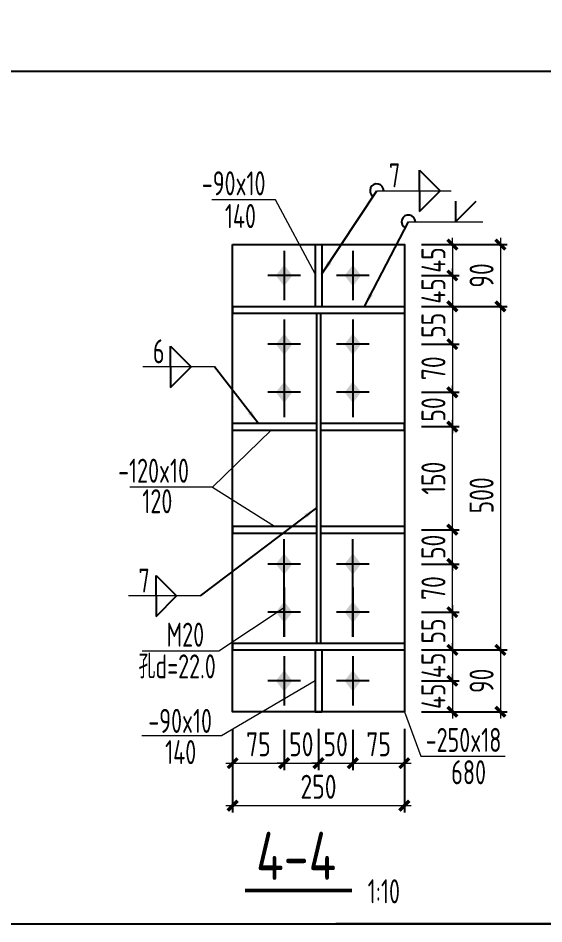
# Model space of a CAD drawing. Extents: x -2746917 to -971774, y -3334247 to -3250358.
# Drawn here: x -1052117 to -1044462, y -3302103 to -3288919 of the extents above; entities that cross this region are included whole.
import ezdxf

# ---------------------------------------------------------------- set-up
doc = ezdxf.new("R2010")
doc.units = 0
doc.header["$LTSCALE"] = 1000
doc.header["$MEASUREMENT"] = 0
doc.header["$PDMODE"] = 35
doc.linetypes.add('DOTE', pattern=[2.42, 2, -0.2, 0.02, -0.2])
doc.layers.get('0').update_dxf_attribs({"linetype": 'CONTINUOUS'})
doc.layers.get('Defpoints').update_dxf_attribs({"linetype": 'CONTINUOUS'})
for name, color, linetype in [('10', 7, 'CONTINUOUS'), ('AXIS', 253, 'DOTE'), ('COLU', 7, 'CONTINUOUS'), ('DIM', 3, 'CONTINUOUS'), ('NUM', 7, 'CONTINUOUS'), ('TEXT', 7, 'CONTINUOUS'), ('WALL', 5, 'CONTINUOUS'), ('WELD', 7, 'CONTINUOUS')]:
    doc.layers.add(name, color=color, linetype=linetype)
doc.styles.add('TSSD_Dimension', font='tssdeng.shx', dxfattribs={"width": 0.75, "bigfont": 'Hztxt.shx'})
doc.styles.add('TSSD_Label', font='tssdeng.shx', dxfattribs={"width": 0.75, "bigfont": 'hztxt.shx'})
doc.styles.add('TSSD_Rein', font='Tssdeng.shx', dxfattribs={"width": 0.75, "bigfont": 'hztxt.shx'})
doc.dimstyles.new('TSSD_10_100', dxfattribs={"dimtxt": 350, "dimasz": 100, "dimexe": 100, "dimexo": 250, "dimgap": 100, "dimtad": 1, "dimdec": 0, "dimlfac": 0.1, "dimzin": 0, "dimdsep": 46, "dimtxsty": 'TSSD_Dimension', "dimblk": 'ARCHTICK', "dimcen": 0, "dimdle": 100, "dimclrt": 7, "dimadec": 0, "dimazin": 0, "dimtfac": 1, "dimtdec": 0, "dimtix": 1, "dimtmove": 2, "dimatfit": 3, "dimldrblk": 'ARCHTICK', "dimfxl": 1, "dimtolj": 1, "dimtzin": 0, "dimlwd": 5, "dimarcsym": 0})
doc.dimstyles.new('TSSD_50_100', dxfattribs={"dimtxt": 350, "dimasz": 100, "dimexe": 100, "dimexo": 250, "dimgap": 100, "dimtad": 1, "dimdec": 0, "dimlfac": 0.5, "dimzin": 0, "dimdsep": 46, "dimtxsty": 'TSSD_Dimension', "dimblk": 'ARCHTICK', "dimcen": 0, "dimdle": 100, "dimclrt": 7, "dimadec": 0, "dimazin": 0, "dimtfac": 1, "dimtdec": 0, "dimtix": 1, "dimtmove": 2, "dimatfit": 3, "dimfxl": 1, "dimtolj": 1, "dimtzin": 0, "dimarcsym": 0})
doc.dimstyles.new('TSSD_LEADER_STYLE_200.0', dxfattribs={"dimtxt": 700, "dimasz": 200, "dimexe": 200, "dimexo": 500, "dimgap": 0.09, "dimtad": 0, "dimtih": 1, "dimtoh": 1, "dimdec": 4, "dimzin": 0, "dimdsep": 46, "dimtxsty": 'Standard', "dimcen": 0.09, "dimdle": 200, "dimclrt": 7, "dimadec": 0, "dimazin": 0, "dimtfac": 1, "dimtdec": 4, "dimtofl": 0, "dimtmove": 0, "dimatfit": 3, "dimfxl": 1, "dimtolj": 1, "dimtzin": 0, "dimarcsym": 0})

# ---------------------------------------------------------------- blocks, each defined once
blk = doc.blocks.new('_ArchTick')
at = {"color": 0, "const_width": 0.5}
blk.add_lwpolyline([(-0.71, -0.71), (0.71, 0.71)], dxfattribs=at)
blk = doc.blocks.new('*D22')
at = {"layer": 'Defpoints', "color": 0, "ltscale": 1.5}
for p in [(-1080311, -3288919), (-1035311, -3289019), (-1035311, -3289693)]:
    blk.add_point(p, dxfattribs=at)
at = {"layer": 'DIM', "color": 0, "lineweight": -2, "ltscale": 1.5}
for p, q in [((-1080311, -3289169), (-1080311, -3289793)), ((-1035311, -3289269), (-1035311, -3289793)), ((-1080411, -3289693), (-1035211, -3289693))]:
    blk.add_line(p, q, dxfattribs=at)
at = {"layer": 'DIM', "color": 0, "lineweight": -2, "ltscale": 1.5, "xscale": 100, "yscale": 100, "zscale": 100, "rotation": 180}
blk.add_blockref('_ArchTick', (-1080311, -3289693), dxfattribs=at)
at = {"layer": 'DIM', "color": 0, "lineweight": -2, "ltscale": 1.5, "xscale": 100, "yscale": 100, "zscale": 100}
blk.add_blockref('_ArchTick', (-1035311, -3289693), dxfattribs=at)
at = {"layer": 'DIM', "color": 7, "ltscale": 1.5, "insert": (-1057811, -3289418), "char_height": 350, "attachment_point": 5, "style": 'TSSD_Dimension'}
blk.add_mtext('\\A1;22500', dxfattribs=at)
blk = doc.blocks.new('A$C5C7C78FF')
at = {"layer": '10', "color": 0}
blk.add_solid([(27, -141, -192), (-73, -11, -192), (127, -11, -192), (27, 119, -192)], dxfattribs=at)
at = {"layer": 'AXIS', "color": 0, "linetype": 'ByBlock'}
for p, q in [((27, -311, -192), (27, 289, -192)), ((227, -11, -192), (-173, -11, -192))]:
    blk.add_line(p, q, dxfattribs=at)
blk = doc.blocks.new('*D758')
at = {"layer": 'Defpoints', "color": 0}
for p in [(-1046494, -3292215), (-1046494, -3292665), (-1045795, -3292665)]:
    blk.add_point(p, dxfattribs=at)
at = {"layer": 'DIM', "color": 0, "lineweight": 5}
for p, q in [((-1045795, -3292215), (-1045795, -3292115)), ((-1045795, -3292215), (-1045795, -3292665)), ((-1045795, -3292665), (-1045795, -3292765))]:
    blk.add_line(p, q, dxfattribs=at)
at = {"layer": 'DIM', "color": 0, "lineweight": -2}
for p, q in [((-1046244, -3292215), (-1045695, -3292215)), ((-1046244, -3292665), (-1045695, -3292665))]:
    blk.add_line(p, q, dxfattribs=at)
at = {"layer": 'DIM', "color": 0, "lineweight": 5, "xscale": 100, "yscale": 100, "zscale": 100}
for p, rotation in [((-1045795, -3292215), 270), ((-1045795, -3292665), 90)]:
    blk.add_blockref('_ArchTick', p, dxfattribs=dict(at, rotation=rotation))
at = {"layer": 'DIM', "color": 7, "insert": (-1046070, -3292440), "char_height": 350, "attachment_point": 5, "rotation": 90, "style": 'TSSD_Dimension'}
blk.add_mtext('\\A1;45', dxfattribs=at)
blk = doc.blocks.new('*D759')
at = {"layer": 'Defpoints', "color": 0}
for p in [(-1046494, -3292665), (-1046494, -3293115), (-1045795, -3293115)]:
    blk.add_point(p, dxfattribs=at)
at = {"layer": 'DIM', "color": 0, "lineweight": 5}
for p, q in [((-1045795, -3292665), (-1045795, -3292565)), ((-1045795, -3292665), (-1045795, -3293115)), ((-1045795, -3293115), (-1045795, -3293215))]:
    blk.add_line(p, q, dxfattribs=at)
at = {"layer": 'DIM', "color": 0, "lineweight": -2}
for p, q in [((-1046244, -3292665), (-1045695, -3292665)), ((-1046244, -3293115), (-1045695, -3293115))]:
    blk.add_line(p, q, dxfattribs=at)
at = {"layer": 'DIM', "color": 0, "lineweight": 5, "xscale": 100, "yscale": 100, "zscale": 100}
for p, rotation in [((-1045795, -3292665), 270), ((-1045795, -3293115), 90)]:
    blk.add_blockref('_ArchTick', p, dxfattribs=dict(at, rotation=rotation))
at = {"layer": 'DIM', "color": 7, "insert": (-1046070, -3292890), "char_height": 350, "attachment_point": 5, "rotation": 90, "style": 'TSSD_Dimension'}
blk.add_mtext('\\A1;45', dxfattribs=at)
blk = doc.blocks.new('*D760')
at = {"layer": 'Defpoints', "color": 0}
for p in [(-1046494, -3293115), (-1046494, -3293665), (-1045795, -3293665)]:
    blk.add_point(p, dxfattribs=at)
at = {"layer": 'DIM', "color": 0, "lineweight": -2}
for p, q in [((-1046244, -3293115), (-1045695, -3293115)), ((-1046244, -3293665), (-1045695, -3293665))]:
    blk.add_line(p, q, dxfattribs=at)
at = {"layer": 'DIM', "color": 0, "lineweight": 5}
blk.add_line((-1045795, -3293015), (-1045795, -3293765), dxfattribs=at)
at = {"layer": 'DIM', "color": 0, "lineweight": 5, "xscale": 100, "yscale": 100, "zscale": 100}
for p, rotation in [((-1045795, -3293115), 90), ((-1045795, -3293665), 270)]:
    blk.add_blockref('_ArchTick', p, dxfattribs=dict(at, rotation=rotation))
at = {"layer": 'DIM', "color": 7, "insert": (-1046070, -3293390), "char_height": 350, "attachment_point": 5, "rotation": 90, "style": 'TSSD_Dimension'}
blk.add_mtext('\\A1;55', dxfattribs=at)
blk = doc.blocks.new('*D761')
at = {"layer": 'Defpoints', "color": 0}
for p in [(-1046494, -3297565), (-1046494, -3298115), (-1045795, -3298115)]:
    blk.add_point(p, dxfattribs=at)
at = {"layer": 'DIM', "color": 0, "lineweight": 5}
blk.add_line((-1045795, -3297465), (-1045795, -3298215), dxfattribs=at)
at = {"layer": 'DIM', "color": 0, "lineweight": -2}
for p, q in [((-1046244, -3297565), (-1045695, -3297565)), ((-1046244, -3298115), (-1045695, -3298115))]:
    blk.add_line(p, q, dxfattribs=at)
at = {"layer": 'DIM', "color": 0, "lineweight": 5, "xscale": 100, "yscale": 100, "zscale": 100}
for p, rotation in [((-1045795, -3297565), 90), ((-1045795, -3298115), 270)]:
    blk.add_blockref('_ArchTick', p, dxfattribs=dict(at, rotation=rotation))
at = {"layer": 'DIM', "color": 7, "insert": (-1046070, -3297840), "char_height": 350, "attachment_point": 5, "rotation": 90, "style": 'TSSD_Dimension'}
blk.add_mtext('\\A1;55', dxfattribs=at)
blk = doc.blocks.new('*D762')
at = {"layer": 'Defpoints', "color": 0}
for p in [(-1046494, -3298115), (-1046494, -3298565), (-1045795, -3298565)]:
    blk.add_point(p, dxfattribs=at)
at = {"layer": 'DIM', "color": 0, "lineweight": -2}
for p, q in [((-1046244, -3298115), (-1045695, -3298115)), ((-1046244, -3298565), (-1045695, -3298565))]:
    blk.add_line(p, q, dxfattribs=at)
at = {"layer": 'DIM', "color": 0, "lineweight": 5}
for p, q in [((-1045795, -3298115), (-1045795, -3298015)), ((-1045795, -3298115), (-1045795, -3298565)), ((-1045795, -3298565), (-1045795, -3298665))]:
    blk.add_line(p, q, dxfattribs=at)
at = {"layer": 'DIM', "color": 0, "lineweight": 5, "xscale": 100, "yscale": 100, "zscale": 100}
for p, rotation in [((-1045795, -3298115), 270), ((-1045795, -3298565), 90)]:
    blk.add_blockref('_ArchTick', p, dxfattribs=dict(at, rotation=rotation))
at = {"layer": 'DIM', "color": 7, "insert": (-1046070, -3298340), "char_height": 350, "attachment_point": 5, "rotation": 90, "style": 'TSSD_Dimension'}
blk.add_mtext('\\A1;45', dxfattribs=at)
blk = doc.blocks.new('*D763')
at = {"layer": 'Defpoints', "color": 0}
for p in [(-1046494, -3298565), (-1046494, -3299015), (-1045795, -3299015)]:
    blk.add_point(p, dxfattribs=at)
at = {"layer": 'DIM', "color": 0, "lineweight": 5}
for p, q in [((-1045795, -3298565), (-1045795, -3298465)), ((-1045795, -3298565), (-1045795, -3299015)), ((-1045795, -3299015), (-1045795, -3299115))]:
    blk.add_line(p, q, dxfattribs=at)
at = {"layer": 'DIM', "color": 0, "lineweight": -2}
for p, q in [((-1046244, -3298565), (-1045695, -3298565)), ((-1046244, -3299015), (-1045695, -3299015))]:
    blk.add_line(p, q, dxfattribs=at)
at = {"layer": 'DIM', "color": 0, "lineweight": 5, "xscale": 100, "yscale": 100, "zscale": 100}
for p, rotation in [((-1045795, -3298565), 270), ((-1045795, -3299015), 90)]:
    blk.add_blockref('_ArchTick', p, dxfattribs=dict(at, rotation=rotation))
at = {"layer": 'DIM', "color": 7, "insert": (-1046070, -3298790), "char_height": 350, "attachment_point": 5, "rotation": 90, "style": 'TSSD_Dimension'}
blk.add_mtext('\\A1;45', dxfattribs=at)
blk = doc.blocks.new('*D764')
at = {"layer": 'Defpoints', "color": 0}
for p in [(-1048994, -3299014), (-1048244, -3299026), (-1048244, -3299763)]:
    blk.add_point(p, dxfattribs=at)
at = {"layer": 'DIM', "color": 0, "lineweight": -2}
for p, q in [((-1048994, -3299264), (-1048994, -3299863)), ((-1048244, -3299276), (-1048244, -3299863))]:
    blk.add_line(p, q, dxfattribs=at)
at = {"layer": 'DIM', "color": 0, "lineweight": 5}
blk.add_line((-1049094, -3299763), (-1048144, -3299763), dxfattribs=at)
at = {"layer": 'DIM', "color": 0, "lineweight": 5, "xscale": 100, "yscale": 100, "zscale": 100, "rotation": 180}
blk.add_blockref('_ArchTick', (-1048994, -3299763), dxfattribs=at)
at = {"layer": 'DIM', "color": 0, "lineweight": 5, "xscale": 100, "yscale": 100, "zscale": 100}
blk.add_blockref('_ArchTick', (-1048244, -3299763), dxfattribs=at)
at = {"layer": 'DIM', "color": 7, "insert": (-1048619, -3299488), "char_height": 350, "attachment_point": 5, "style": 'TSSD_Dimension'}
blk.add_mtext('\\A1;75', dxfattribs=at)
blk = doc.blocks.new('*D765')
at = {"layer": 'Defpoints', "color": 0}
for p in [(-1048244, -3299026), (-1047744, -3299015), (-1047744, -3299763)]:
    blk.add_point(p, dxfattribs=at)
at = {"layer": 'DIM', "color": 0, "lineweight": -2}
for p, q in [((-1048244, -3299276), (-1048244, -3299863)), ((-1047744, -3299265), (-1047744, -3299863))]:
    blk.add_line(p, q, dxfattribs=at)
at = {"layer": 'DIM', "color": 0, "lineweight": 5}
for p, q in [((-1048244, -3299763), (-1048344, -3299763)), ((-1048244, -3299763), (-1047744, -3299763)), ((-1047744, -3299763), (-1047644, -3299763))]:
    blk.add_line(p, q, dxfattribs=at)
at = {"layer": 'DIM', "color": 0, "lineweight": 5, "xscale": 100, "yscale": 100, "zscale": 100}
blk.add_blockref('_ArchTick', (-1048244, -3299763), dxfattribs=at)
at = {"layer": 'DIM', "color": 0, "lineweight": 5, "xscale": 100, "yscale": 100, "zscale": 100, "rotation": 180}
blk.add_blockref('_ArchTick', (-1047744, -3299763), dxfattribs=at)
at = {"layer": 'DIM', "color": 7, "insert": (-1047994, -3299488), "char_height": 350, "attachment_point": 5, "style": 'TSSD_Dimension'}
blk.add_mtext('\\A1;50', dxfattribs=at)
blk = doc.blocks.new('*D766')
at = {"layer": 'Defpoints', "color": 0}
for p in [(-1047744, -3299015), (-1047244, -3299026), (-1047244, -3299763)]:
    blk.add_point(p, dxfattribs=at)
at = {"layer": 'DIM', "color": 0, "lineweight": -2}
for p, q in [((-1047744, -3299265), (-1047744, -3299863)), ((-1047244, -3299276), (-1047244, -3299863))]:
    blk.add_line(p, q, dxfattribs=at)
at = {"layer": 'DIM', "color": 0, "lineweight": 5}
for p, q in [((-1047744, -3299763), (-1047844, -3299763)), ((-1047744, -3299763), (-1047244, -3299763)), ((-1047244, -3299763), (-1047144, -3299763))]:
    blk.add_line(p, q, dxfattribs=at)
at = {"layer": 'DIM', "color": 0, "lineweight": 5, "xscale": 100, "yscale": 100, "zscale": 100}
blk.add_blockref('_ArchTick', (-1047744, -3299763), dxfattribs=at)
at = {"layer": 'DIM', "color": 0, "lineweight": 5, "xscale": 100, "yscale": 100, "zscale": 100, "rotation": 180}
blk.add_blockref('_ArchTick', (-1047244, -3299763), dxfattribs=at)
at = {"layer": 'DIM', "color": 7, "insert": (-1047494, -3299488), "char_height": 350, "attachment_point": 5, "style": 'TSSD_Dimension'}
blk.add_mtext('\\A1;50', dxfattribs=at)
blk = doc.blocks.new('*D767')
at = {"layer": 'Defpoints', "color": 0}
for p in [(-1047244, -3299026), (-1046494, -3299015), (-1046494, -3299763)]:
    blk.add_point(p, dxfattribs=at)
at = {"layer": 'DIM', "color": 0, "lineweight": -2}
for p, q in [((-1047244, -3299276), (-1047244, -3299863)), ((-1046494, -3299265), (-1046494, -3299863))]:
    blk.add_line(p, q, dxfattribs=at)
at = {"layer": 'DIM', "color": 0, "lineweight": 5}
blk.add_line((-1047344, -3299763), (-1046394, -3299763), dxfattribs=at)
at = {"layer": 'DIM', "color": 0, "lineweight": 5, "xscale": 100, "yscale": 100, "zscale": 100, "rotation": 180}
blk.add_blockref('_ArchTick', (-1047244, -3299763), dxfattribs=at)
at = {"layer": 'DIM', "color": 0, "lineweight": 5, "xscale": 100, "yscale": 100, "zscale": 100}
blk.add_blockref('_ArchTick', (-1046494, -3299763), dxfattribs=at)
at = {"layer": 'DIM', "color": 7, "insert": (-1046869, -3299488), "char_height": 350, "attachment_point": 5, "style": 'TSSD_Dimension'}
blk.add_mtext('\\A1;75', dxfattribs=at)
blk = doc.blocks.new('*D768')
at = {"layer": 'Defpoints', "color": 0}
for p in [(-1048994, -3299014), (-1046494, -3299015), (-1046494, -3300382)]:
    blk.add_point(p, dxfattribs=at)
at = {"layer": 'DIM', "color": 0, "lineweight": -2}
for p, q in [((-1048994, -3299264), (-1048994, -3300482)), ((-1046494, -3299265), (-1046494, -3300482))]:
    blk.add_line(p, q, dxfattribs=at)
at = {"layer": 'DIM', "color": 0, "lineweight": 5}
blk.add_line((-1049094, -3300382), (-1046394, -3300382), dxfattribs=at)
at = {"layer": 'DIM', "color": 0, "lineweight": 5, "xscale": 100, "yscale": 100, "zscale": 100, "rotation": 180}
blk.add_blockref('_ArchTick', (-1048994, -3300382), dxfattribs=at)
at = {"layer": 'DIM', "color": 0, "lineweight": 5, "xscale": 100, "yscale": 100, "zscale": 100}
blk.add_blockref('_ArchTick', (-1046494, -3300382), dxfattribs=at)
at = {"layer": 'DIM', "color": 7, "insert": (-1047744, -3300107), "char_height": 350, "attachment_point": 5, "style": 'TSSD_Dimension'}
blk.add_mtext('\\A1;250', dxfattribs=at)
blk = doc.blocks.new('_WELD004')
at = {"color": 0, "linetype": 'ByBlock'}
for p, q in [((0, 1), (1, 0)), ((0, 0), (0, 1))]:
    blk.add_line(p, q, dxfattribs=at)
blk = doc.blocks.new('*D769')
at = {"layer": 'Defpoints', "color": 0}
for p in [(-1046494, -3292215), (-1046494, -3293115), (-1045095, -3293115)]:
    blk.add_point(p, dxfattribs=at)
at = {"layer": 'DIM', "color": 0, "lineweight": 5}
blk.add_line((-1045095, -3292115), (-1045095, -3293215), dxfattribs=at)
at = {"layer": 'DIM', "color": 0, "lineweight": -2}
for p, q in [((-1046244, -3292215), (-1044995, -3292215)), ((-1046244, -3293115), (-1044995, -3293115))]:
    blk.add_line(p, q, dxfattribs=at)
at = {"layer": 'DIM', "color": 0, "lineweight": 5, "xscale": 100, "yscale": 100, "zscale": 100}
for p, rotation in [((-1045095, -3292215), 90), ((-1045095, -3293115), 270)]:
    blk.add_blockref('_ArchTick', p, dxfattribs=dict(at, rotation=rotation))
at = {"layer": 'DIM', "color": 7, "insert": (-1045370, -3292665), "char_height": 350, "attachment_point": 5, "rotation": 90, "style": 'TSSD_Dimension'}
blk.add_mtext('\\A1;90', dxfattribs=at)
blk = doc.blocks.new('*D770')
at = {"layer": 'Defpoints', "color": 0}
for p in [(-1046494, -3298115), (-1046494, -3299015), (-1045095, -3299015)]:
    blk.add_point(p, dxfattribs=at)
at = {"layer": 'DIM', "color": 0, "lineweight": -2}
for p, q in [((-1046244, -3298115), (-1044995, -3298115)), ((-1046244, -3299015), (-1044995, -3299015))]:
    blk.add_line(p, q, dxfattribs=at)
at = {"layer": 'DIM', "color": 0, "lineweight": 5}
blk.add_line((-1045095, -3298015), (-1045095, -3299115), dxfattribs=at)
at = {"layer": 'DIM', "color": 0, "lineweight": 5, "xscale": 100, "yscale": 100, "zscale": 100}
for p, rotation in [((-1045095, -3298115), 90), ((-1045095, -3299015), 270)]:
    blk.add_blockref('_ArchTick', p, dxfattribs=dict(at, rotation=rotation))
at = {"layer": 'DIM', "color": 7, "insert": (-1045370, -3298565), "char_height": 350, "attachment_point": 5, "rotation": 90, "style": 'TSSD_Dimension'}
blk.add_mtext('\\A1;90', dxfattribs=at)
blk = doc.blocks.new('*D771')
at = {"layer": 'Defpoints', "color": 0}
for p in [(-1046494, -3293115), (-1046494, -3298115), (-1045095, -3298115)]:
    blk.add_point(p, dxfattribs=at)
at = {"layer": 'DIM', "color": 0, "lineweight": -2}
for p, q in [((-1046244, -3293115), (-1044995, -3293115)), ((-1046244, -3298115), (-1044995, -3298115))]:
    blk.add_line(p, q, dxfattribs=at)
at = {"layer": 'DIM', "color": 0, "lineweight": 5}
blk.add_line((-1045095, -3293015), (-1045095, -3298215), dxfattribs=at)
at = {"layer": 'DIM', "color": 0, "lineweight": 5, "xscale": 100, "yscale": 100, "zscale": 100}
for p, rotation in [((-1045095, -3293115), 90), ((-1045095, -3298115), 270)]:
    blk.add_blockref('_ArchTick', p, dxfattribs=dict(at, rotation=rotation))
at = {"layer": 'DIM', "color": 7, "insert": (-1045370, -3295865), "char_height": 350, "attachment_point": 5, "rotation": 90, "style": 'TSSD_Dimension'}
blk.add_mtext('\\A1;500', dxfattribs=at)
blk = doc.blocks.new('*D772')
at = {"layer": 'Defpoints', "color": 0, "ltscale": 1.5}
for p in [(-1046493, -3293665), (-1046494, -3294365, -288), (-1045795, -3294365)]:
    blk.add_point(p, dxfattribs=at)
at = {"layer": 'DIM', "color": 0, "lineweight": 5, "ltscale": 1.5}
blk.add_line((-1045795, -3293565), (-1045795, -3294465), dxfattribs=at)
at = {"layer": 'DIM', "color": 0, "lineweight": -2, "ltscale": 1.5}
for p, q in [((-1046243, -3293665), (-1045695, -3293665)), ((-1046244, -3294365), (-1045695, -3294365))]:
    blk.add_line(p, q, dxfattribs=at)
at = {"layer": 'DIM', "color": 0, "lineweight": 5, "ltscale": 1.5, "xscale": 100, "yscale": 100, "zscale": 100}
for p, rotation in [((-1045795, -3293665), 90), ((-1045795, -3294365), 270)]:
    blk.add_blockref('_ArchTick', p, dxfattribs=dict(at, rotation=rotation))
at = {"layer": 'DIM', "color": 7, "lineweight": 5, "ltscale": 1.5, "insert": (-1046070, -3294015), "char_height": 350, "attachment_point": 5, "rotation": 90, "style": 'TSSD_Dimension'}
blk.add_mtext('\\A1;70', dxfattribs=at)
blk = doc.blocks.new('*D773')
at = {"layer": 'Defpoints', "color": 0, "ltscale": 1.5}
for p in [(-1046494, -3294365), (-1046494, -3294865), (-1045795, -3294865)]:
    blk.add_point(p, dxfattribs=at)
at = {"layer": 'DIM', "color": 0, "lineweight": 5, "ltscale": 1.5}
for p, q in [((-1045795, -3294365), (-1045795, -3294265)), ((-1045795, -3294365), (-1045795, -3294865)), ((-1045795, -3294865), (-1045795, -3294965))]:
    blk.add_line(p, q, dxfattribs=at)
at = {"layer": 'DIM', "color": 0, "lineweight": -2, "ltscale": 1.5}
for p, q in [((-1046244, -3294365), (-1045695, -3294365)), ((-1046244, -3294865), (-1045695, -3294865))]:
    blk.add_line(p, q, dxfattribs=at)
at = {"layer": 'DIM', "color": 0, "lineweight": 5, "ltscale": 1.5, "xscale": 100, "yscale": 100, "zscale": 100}
for p, rotation in [((-1045795, -3294365), 270), ((-1045795, -3294865), 90)]:
    blk.add_blockref('_ArchTick', p, dxfattribs=dict(at, rotation=rotation))
at = {"layer": 'DIM', "color": 7, "ltscale": 1.5, "insert": (-1046070, -3294615), "char_height": 350, "attachment_point": 5, "rotation": 90, "style": 'TSSD_Dimension'}
blk.add_mtext('\\A1;50', dxfattribs=at)
blk = doc.blocks.new('*D774')
at = {"layer": 'Defpoints', "color": 0, "ltscale": 1.5}
for p in [(-1046494, -3296865, -288), (-1045795, -3296865), (-1046493, -3297565)]:
    blk.add_point(p, dxfattribs=at)
at = {"layer": 'DIM', "color": 0, "lineweight": 5, "ltscale": 1.5}
blk.add_line((-1045795, -3297665), (-1045795, -3296765), dxfattribs=at)
at = {"layer": 'DIM', "color": 0, "lineweight": -2, "ltscale": 1.5}
for p, q in [((-1046244, -3296865), (-1045695, -3296865)), ((-1046243, -3297565), (-1045695, -3297565))]:
    blk.add_line(p, q, dxfattribs=at)
at = {"layer": 'DIM', "color": 0, "lineweight": 5, "ltscale": 1.5, "xscale": 100, "yscale": 100, "zscale": 100}
for p, rotation in [((-1045795, -3296865), 90), ((-1045795, -3297565), 270)]:
    blk.add_blockref('_ArchTick', p, dxfattribs=dict(at, rotation=rotation))
at = {"layer": 'DIM', "color": 7, "lineweight": 5, "ltscale": 1.5, "insert": (-1046070, -3297215), "char_height": 350, "attachment_point": 5, "rotation": 90, "style": 'TSSD_Dimension'}
blk.add_mtext('\\A1;70', dxfattribs=at)
blk = doc.blocks.new('*D775')
at = {"layer": 'Defpoints', "color": 0, "ltscale": 1.5}
for p in [(-1046494, -3296365), (-1045795, -3296365), (-1046494, -3296865)]:
    blk.add_point(p, dxfattribs=at)
at = {"layer": 'DIM', "color": 0, "lineweight": 5, "ltscale": 1.5}
for p, q in [((-1045795, -3296365), (-1045795, -3296265)), ((-1045795, -3296865), (-1045795, -3296365)), ((-1045795, -3296865), (-1045795, -3296965))]:
    blk.add_line(p, q, dxfattribs=at)
at = {"layer": 'DIM', "color": 0, "lineweight": -2, "ltscale": 1.5}
for p, q in [((-1046244, -3296365), (-1045695, -3296365)), ((-1046244, -3296865), (-1045695, -3296865))]:
    blk.add_line(p, q, dxfattribs=at)
at = {"layer": 'DIM', "color": 0, "lineweight": 5, "ltscale": 1.5, "xscale": 100, "yscale": 100, "zscale": 100}
for p, rotation in [((-1045795, -3296365), 270), ((-1045795, -3296865), 90)]:
    blk.add_blockref('_ArchTick', p, dxfattribs=dict(at, rotation=rotation))
at = {"layer": 'DIM', "color": 7, "ltscale": 1.5, "insert": (-1046070, -3296615), "char_height": 350, "attachment_point": 5, "rotation": 90, "style": 'TSSD_Dimension'}
blk.add_mtext('\\A1;50', dxfattribs=at)
blk = doc.blocks.new('*D776')
at = {"layer": 'Defpoints', "color": 0, "ltscale": 1.5}
for p in [(-1046494, -3294865), (-1045795, -3294865), (-1046494, -3296365)]:
    blk.add_point(p, dxfattribs=at)
at = {"layer": 'DIM', "color": 0, "lineweight": 5, "ltscale": 1.5}
blk.add_line((-1045795, -3296465), (-1045795, -3294765), dxfattribs=at)
at = {"layer": 'DIM', "color": 0, "lineweight": -2, "ltscale": 1.5}
for p, q in [((-1046244, -3294865), (-1045695, -3294865)), ((-1046244, -3296365), (-1045695, -3296365))]:
    blk.add_line(p, q, dxfattribs=at)
at = {"layer": 'DIM', "color": 0, "lineweight": 5, "ltscale": 1.5, "xscale": 100, "yscale": 100, "zscale": 100}
for p, rotation in [((-1045795, -3294865), 90), ((-1045795, -3296365), 270)]:
    blk.add_blockref('_ArchTick', p, dxfattribs=dict(at, rotation=rotation))
at = {"layer": 'DIM', "color": 7, "ltscale": 1.5, "insert": (-1046070, -3295615), "char_height": 350, "attachment_point": 5, "rotation": 90, "style": 'TSSD_Dimension'}
blk.add_mtext('\\A1;150', dxfattribs=at)

msp = doc.modelspace()

# ---------------------------------------------------------------- linework, layer by layer
at = {"layer": 'COLU', "linetype": 'ByBlock', "lineweight": 9}
for p, q in [((-1048371.81, -3291562.12, -96), (-1049297.86, -3291562.12, -96)), ((-1047793.61, -3292640.39, -288), (-1048371.81, -3291562.12, -96)), ((-1048433.61, -3294915.39, -288), (-1049286.68, -3295745.49, -288)), ((-1049286.68, -3295745.49, -288), (-1050492.46, -3295745.49, -288)), ((-1049286.68, -3295745.49, -288), (-1048383.61, -3296315.39, -288)), ((-1048243.61, -3297502.16, -288), (-1049194.69, -3298131.76, -96)), ((-1047793.61, -3298565.39, -288), (-1049153.9, -3299364.5, -288)), ((-1046493.61, -3299015.39, -288), (-1046252.62, -3299663.9, -96)), ((-1049153.9, -3299364.5, -288), (-1050314.89, -3299364.5, -288)), ((-1046252.62, -3299663.9, -96), (-1045026.57, -3299663.9, -96))]:
    msp.add_line(p, q, dxfattribs=at)
at = {"layer": 'COLU', "linetype": 'ByBlock'}
for p, q in [((-1047793.61, -3292215.39, -288), (-1047793.61, -3293115.39, -288)), ((-1047693.61, -3292215.39, -288), (-1047693.61, -3293115.39, -288)), ((-1048993.61, -3293115.39, -288), (-1046493.61, -3293115.39, -288)), ((-1048993.61, -3293115.39, -288), (-1048993.61, -3293215.39, -288)), ((-1047793.61, -3293115.39, -288), (-1047693.61, -3293115.39, -288)), ((-1046493.61, -3293115.39, -288), (-1046493.61, -3293215.39, -288)), ((-1048993.61, -3293215.39, -288), (-1046493.61, -3293215.39, -288)), ((-1047773.61, -3293215.39, -288), (-1047773.61, -3298015.39, -288)), ((-1047713.61, -3293215.39, -288), (-1047713.61, -3298015.39, -288)), ((-1048993.61, -3294815.39, -288), (-1047773.61, -3294815.39, -288)), ((-1048993.61, -3294915.39, -288), (-1048993.61, -3294815.39, -288)), ((-1047713.61, -3294815.39, -288), (-1046493.61, -3294815.39, -288)), ((-1046493.61, -3294915.39, -288), (-1046493.61, -3294815.39, -288)), ((-1048993.61, -3294915.39, -288), (-1047773.61, -3294915.39, -288)), ((-1047713.61, -3294915.39, -288), (-1046493.61, -3294915.39, -288)), ((-1048993.61, -3296315.39, -288), (-1047773.61, -3296315.39, -288)), ((-1048993.61, -3296315.39, -288), (-1048993.61, -3296415.39, -288)), ((-1047713.61, -3296315.39, -288), (-1046493.61, -3296315.39, -288)), ((-1046493.61, -3296315.39, -288), (-1046493.61, -3296415.39, -288)), ((-1046493.61, -3296315.39, -288), (-1046493.61, -3296415.39, -288)), ((-1048993.61, -3296415.39, -288), (-1047773.61, -3296415.39, -288)), ((-1047713.61, -3296415.39, -288), (-1046493.61, -3296415.39, -288)), ((-1048993.61, -3298015.39, -288), (-1046493.61, -3298015.39, -288)), ((-1048993.61, -3298015.39, -288), (-1048993.61, -3298115.39, -288)), ((-1048993.61, -3298115.39, -288), (-1046493.61, -3298115.39, -288)), ((-1047793.61, -3298115.39, -288), (-1047793.61, -3299015.39, -288)), ((-1047693.61, -3298115.39, -288), (-1047693.61, -3299015.39, -288)), ((-1046493.61, -3298015.39, -288), (-1046493.61, -3298115.39, -288)), ((-1047793.61, -3299015.39, -288), (-1047693.61, -3299015.39, -288))]:
    msp.add_line(p, q, dxfattribs=at)
at = {"layer": 'COLU', "elevation": -288}
msp.add_lwpolyline([(-1048993.61, -3292215.39), (-1046493.61, -3292215.39), (-1046493.61, -3299015.39), (-1048993.61, -3299015.39)], close=True, dxfattribs=at)
at = {"layer": 'NUM', "const_width": 50}
msp.add_lwpolyline([(-1048815.65, -3301616.74), (-1047257.37, -3301616.74)], dxfattribs=at)
at = {"layer": 'TEXT', "lineweight": 9}
msp.add_line((-1049194.69, -3298131.76, -96), (-1050311.48, -3298131.76, -96), dxfattribs=at)
at = {"layer": 'WALL', "color": 4}
for p, q in [((-1084609.85, -3302102.8), (-1020832.46, -3302102.8)), ((-983712.98, -3302102.8), (-1047490.38, -3302102.8))]:
    msp.add_line(p, q, dxfattribs=at)
at = {"layer": 'WELD', "lineweight": 9}
for p, q in [((-1046894.3, -3291432.12, -288), (-1045810.34, -3291432.12, -288)), ((-1046433.65, -3291884.34, -288), (-1045349.68, -3291884.34, -288)), ((-1049258.05, -3293993.87, -576), (-1050299.15, -3293993.87, -576)), ((-1049467.81, -3297329.96, -576), (-1050508.91, -3297329.96, -576))]:
    msp.add_line(p, q, dxfattribs=at)
at = {"layer": 'WELD'}
for centre, end in [((-1046894.3, -3291432.12, -288), 232.532418), ((-1046433.65, -3291884.34, -288), 242.549377)]:
    msp.add_arc(centre, 100, 0, end, dxfattribs=at)

# ---------------------------------------------------------------- block references
at = {"layer": 'COLU', "linetype": 'ByBlock', "xscale": -1.199999999953434, "yscale": 1.199999999720603, "zscale": 1.200000000000045, "rotation": 180}
for p in [(-1048276.28, -3292678.82, -57.6), (-1047276.28, -3292678.82, -57.6), (-1048276.28, -3293678.82, -57.6), (-1047276.28, -3293678.82, -57.6), (-1048276.28, -3294378.82, -57.6), (-1047276.28, -3294378.82, -57.6), (-1048276.28, -3297578.82, -57.6), (-1047276.28, -3297578.82, -57.6), (-1048276.28, -3298578.82, -57.6), (-1047276.28, -3298578.82, -57.6)]:
    msp.add_blockref('A$C5C7C78FF', p, dxfattribs=at)
at = {"layer": 'COLU', "linetype": 'ByBlock', "xscale": 1.199999999953434, "yscale": 1.199999999254942, "zscale": 1.200000000000045}
for p in [(-1048276.28, -3296851.96, -57.6), (-1047276.28, -3296851.96, -57.6), (-1048276.28, -3297551.96, -57.6), (-1047276.28, -3297551.96, -57.6)]:
    msp.add_blockref('A$C5C7C78FF', p, dxfattribs=at)
at = {"layer": 'WELD', "yscale": 300, "zscale": 300}
for p, xscale, rotation in [((-1046274.59, -3291432.12, -288), 300, 359.999999999911), ((-1046274.59, -3291432.12, -288), -300, 180), ((-1045749.68, -3291584.34, -288), -300, 180), ((-1049899.15, -3293993.87, -576), -300, 180), ((-1050108.91, -3297329.96, -576), -300, 180)]:
    msp.add_blockref('_WELD004', p, dxfattribs=dict(at, xscale=xscale, rotation=rotation))
at = {"layer": 'WELD', "xscale": 300, "yscale": 300, "zscale": 300}
for p in [(-1049899.15, -3293993.87, -576), (-1050108.91, -3297329.96, -576)]:
    msp.add_blockref('_WELD004', p, dxfattribs=at)

# ---------------------------------------------------------------- texts
at = {"layer": 'TEXT', "lineweight": 9}
for s, height, style, width, p in [('7', 350, 'TSSD_Rein', 0.7, (-1046718.02, -3291382.12, -288)), ('-90x10', 350, 'TSSD_Rein', 0.7, (-1049442.56, -3291498.26, -96)), ('140', 350, 'TSSD_Rein', 0.7, (-1049106.65, -3291975.44, -96)), ('6', 350, 'TSSD_Rein', 0.7, (-1050154.26, -3293943.87, -576)), ('-120x10', 350, 'TSSD_Rein', 0.7, (-1050661.15, -3295681.63, -288)), ('120', 350, 'TSSD_Rein', 0.7, (-1050308.53, -3296125.63, -288)), ('7', 350, 'TSSD_Rein', 0.7, (-1050364.02, -3297279.96, -576)), ('M20', 350, 'TSSD_Rein', 0.7, (-1049956.52, -3298068.31, -96)), ('孔d=22.0', 350, 'TSSD_Rein', 0.7, (-1050363.69, -3298529.9, -96)), ('-90x10', 350, 'TSSD_Rein', 0.7, (-1050221.98, -3299322.89, -288)), ('-250x18', 350, 'TSSD_Rein', 0.7, (-1046183.01, -3299600.04, -96)), ('140', 350, 'TSSD_Rein', 0.7, (-1049976.67, -3299777.82, -288)), ('680', 350, 'TSSD_Rein', 0.7, (-1045810.49, -3300070.51, -96)), ('4-4', 700, 'TSSD_Label', 0.8, (-1048652.64, -3301463.34)), ('1:10', 350, 'TSSD_Rein', 0.7, (-1047027.4, -3301803.91))]:
    msp.add_text(s, height=height, dxfattribs=dict(at, style=style, width=width)).set_placement(p)

# ---------------------------------------------------------------- dimensions: what is measured, and where the dimension line sits
at = {"layer": 'DIM', "ltscale": 1.5}
dim = msp.add_linear_dim(base=(-1035311.42, -3289692.53), p1=(-1080311.42, -3288918.74), p2=(-1035311.42, -3289018.74), dimstyle='TSSD_50_100', dxfattribs=at)
dim.commit()
dim.dimension.update_dxf_attribs({"geometry": '*D22', "text_midpoint": (-1057811.42, -3289417.53)})
at = {"layer": 'DIM'}
for base, p1, p2, picture, middle in [((-1045794.57, -3292665.39, -288), (-1046493.61, -3292215.39, -288), (-1046493.61, -3292665.39, -288), '*D758', (-1046069.57, -3292440.39, -288)), ((-1045094.61, -3293115.39, -288), (-1046493.61, -3292215.39, -288), (-1046493.61, -3293115.39, -288), '*D769', (-1045369.61, -3292665.39, -288)), ((-1045794.57, -3293115.39, -288), (-1046493.61, -3292665.39, -288), (-1046493.61, -3293115.39, -288), '*D759', (-1046069.57, -3292890.39, -288)), ((-1045794.57, -3293665.39, -288), (-1046493.61, -3293115.39, -288), (-1046493.61, -3293665.39, -288), '*D760', (-1046069.57, -3293390.39, -288)), ((-1045794.57, -3298115.39, -288), (-1046493.61, -3297565.39, -288), (-1046493.61, -3298115.39, -288), '*D761', (-1046069.57, -3297840.39, -288)), ((-1045794.57, -3298565.39, -288), (-1046493.61, -3298115.39, -288), (-1046493.61, -3298565.39, -288), '*D762', (-1046069.57, -3298340.39, -288)), ((-1045094.61, -3299015.39, -288), (-1046493.61, -3298115.39, -288), (-1046493.61, -3299015.39, -288), '*D770', (-1045369.61, -3298565.39, -288)), ((-1045794.57, -3299015.39, -288), (-1046493.61, -3298565.39, -288), (-1046493.61, -3299015.39, -288), '*D763', (-1046069.57, -3298790.39, -288))]:
    dim = msp.add_linear_dim(base=base, p1=p1, p2=p2, angle=90, dimstyle='TSSD_10_100', dxfattribs=at)
    dim.commit()
    dim.dimension.update_dxf_attribs({"geometry": picture, "text_midpoint": middle})
dim = msp.add_linear_dim(base=(-1045094.61, -3298115.39, -288), p1=(-1046493.61, -3293115.39, -288), p2=(-1046493.61, -3298115.39, -288), angle=90, dimstyle='TSSD_10_100', dxfattribs=at)
dim.commit()
dim.dimension.update_dxf_attribs({"geometry": '*D771', "text_midpoint": (-1045369.61, -3295865.39, -288), "dimtype": 160})
at = {"layer": 'DIM', "lineweight": 5, "ltscale": 1.5}
for base, p1, p2, angle, picture, middle in [((-1045794.57, -3294365.39), (-1046492.62, -3293665.39), (-1046493.61, -3294365.39, -288), 90, '*D772', (-1046069.57, -3294015.39)), ((-1045794.57, -3296865.39), (-1046492.62, -3297565.39), (-1046493.61, -3296865.39, -288), 270, '*D774', (-1046069.57, -3297215.39))]:
    dim = msp.add_linear_dim(base=base, p1=p1, p2=p2, angle=angle, dimstyle='TSSD_10_100', dxfattribs=at)
    dim.commit()
    dim.dimension.update_dxf_attribs({"geometry": picture, "text_midpoint": middle})
at = {"layer": 'DIM', "ltscale": 1.5}
for base, p1, p2, angle, picture, middle in [((-1045794.57, -3294865.39, -288), (-1046493.61, -3294365.39, -288), (-1046493.61, -3294865.39, -288), 90, '*D773', (-1046069.57, -3294615.39, -288)), ((-1045794.57, -3294865.39), (-1046493.61, -3296365.39), (-1046493.61, -3294865.39), 90, '*D776', (-1046069.57, -3295615.39)), ((-1045794.57, -3296365.39, -288), (-1046493.61, -3296865.39, -288), (-1046493.61, -3296365.39, -288), 270, '*D775', (-1046069.57, -3296615.39, -288))]:
    dim = msp.add_linear_dim(base=base, p1=p1, p2=p2, angle=angle, dimstyle='TSSD_10_100', dxfattribs=at)
    dim.commit()
    dim.dimension.update_dxf_attribs({"geometry": picture, "text_midpoint": middle})
at = {"layer": 'DIM'}
for base, p1, p2, picture, middle in [((-1048243.61, -3299762.68, -288), (-1048993.59, -3299013.8, -288), (-1048243.61, -3299025.59, -288), '*D764', (-1048618.6, -3299487.68, -288)), ((-1046493.61, -3300381.65, -288), (-1048993.59, -3299013.8, -288), (-1046493.61, -3299015.39, -288), '*D768', (-1047743.6, -3300106.65, -288)), ((-1047743.61, -3299762.68, -288), (-1048243.61, -3299025.59, -288), (-1047743.61, -3299015.39, -288), '*D765', (-1047993.61, -3299487.68, -288)), ((-1047243.61, -3299762.68, -288), (-1047743.61, -3299015.39, -288), (-1047243.61, -3299025.59, -288), '*D766', (-1047493.61, -3299487.68, -288)), ((-1046493.61, -3299762.68, -288), (-1047243.61, -3299025.59, -288), (-1046493.61, -3299015.39, -288), '*D767', (-1046868.61, -3299487.68, -288))]:
    dim = msp.add_linear_dim(base=base, p1=p1, p2=p2, dimstyle='TSSD_10_100', dxfattribs=at)
    dim.commit()
    dim.dimension.update_dxf_attribs({"geometry": picture, "text_midpoint": middle})

# ---------------------------------------------------------------- leaders
at = {"layer": 'WELD', "lineweight": 9}
for points in [[(-1047693.61, -3292641.15, -288), (-1046894.3, -3291432.12, -288)], [(-1047073.15, -3293115.39, -288), (-1046433.65, -3291884.34, -288)], [(-1048622.08, -3294815.39, -576), (-1049258.05, -3293993.87, -576)], [(-1047773.61, -3296047.4, -576), (-1049467.81, -3297329.96, -576)]]:
    msp.add_leader(points, dimstyle='TSSD_LEADER_STYLE_200.0', dxfattribs=at)

doc.saveas('drawing.dxf')
